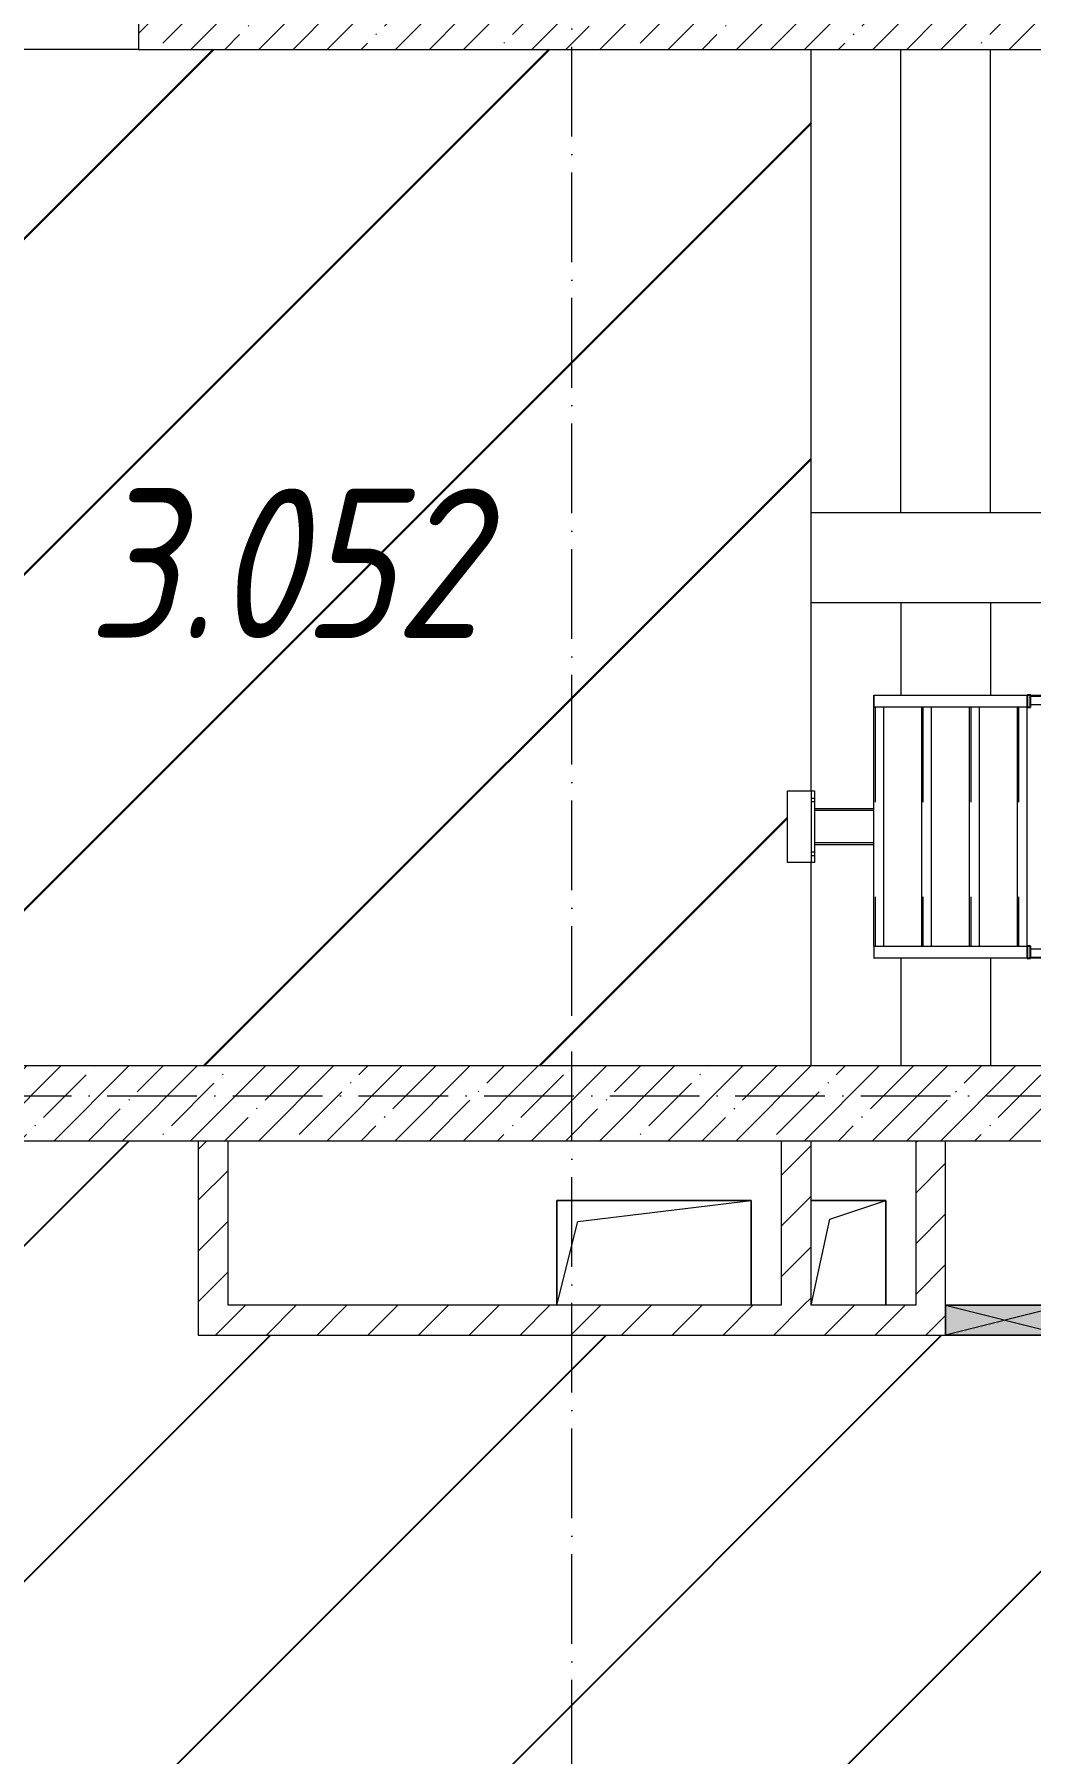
# Model space of a CAD drawing. Header units: millimetres. Extents: x -17017 to 628417, y -109036 to 199237.
# Drawn here: x 538762 to 542094, y -48735 to -42985 of the extents above; entities that cross this region are included whole.
import ezdxf

# ---------------------------------------------------------------- set-up
doc = ezdxf.new("R2010")
doc.units = ezdxf.units.MM
doc.linetypes.add('50_200_ШТРИХ_1Т_ш5_п1_п1_', pattern=[700, 500, -100, 0, -100])
doc.linetypes.add('Штрих', pattern=[635, 317.5, -317.5])
for name, color, linetype, lineweight in [('A-DETL-GENF-OTLN', 7, 'Continuous', 9), ('A-FLOR-____-OTLN', 7, 'Continuous', 9), ('A-GENM-____-HDLN', 7, 'Штрих', 9), ('A-GENM-____-MCUT', 7, 'Continuous', 25), ('A-GENM-____-OTLN', 7, 'Continuous', 9), ('A-GLAZ-____-OTLN', 7, 'Continuous', 9), ('A-WALL-____-MCUT-1', 7, 'Continuous', 9), ('A-WALL-____-OTLN', 7, 'Continuous', 9), ('A-WALL-____-PATT-1', 7, 'Continuous', 9), ('A-WALL-FNSH-MCUT-1', 7, 'Continuous', 9), ('S-GRID-____-OTLN-1', 7, '50_200_ШТРИХ_1Т_ш5_п1_п1_', 9), ('S-STRS-____-OTLN-1', 7, 'Continuous', 9), ('Марки помещений', 7, 'Continuous', 9), ('стяжа', 7, 'Continuous', 30)]:
    doc.layers.add(name, color=color, linetype=linetype, lineweight=lineweight)
doc.styles.add('ISOCPEUR_I_2', font='isocpeui.ttf', dxfattribs={"width": 0.85, "height": 2.3})
pattern_1 = [(45, (239739.3, -3652.16), (-561.266, 561.266), [])]
pattern_2 = [(45, (523510.01, -90515.61), (-84.8528, 84.8528), [])]
pattern_3 = [(45, (523510, -90515.61), (-114.04925, 114.04925), []), (45, (523624.06, -90515.61), (-114.04925, 114.04925), [201.612, -40.322, 3.353, -36.97])]

# ---------------------------------------------------------------- blocks, each defined once
blk = doc.blocks.new('ОМ_Нижняя опорная пятка - ОМ_Нижняя опорная пятка-19082064-АР1_План отверстий 3 этажа в осях 1-64_А-ГГ')
at = {"layer": 'A-GENM-____-OTLN'}
for p, q in [((-96, 10), (-96, 0)), ((-84, 10), (-84, 0)), ((84, 10), (84, 0)), ((96, 10), (96, 0))]:
    blk.add_line(p, q, dxfattribs=at)
blk = doc.blocks.new('ОМ_Уголок_ГОСТ 8509-93 - ОМ_Уголок_ГОСТ 8509-93-V92-АР1_План отверстий 3 этажа в осях 1-64_А-ГГ')
at = {"layer": 'A-GENM-____-HDLN'}
blk.add_line((40, -4), (840, -4), dxfattribs=at)
at = {"layer": 'A-GENM-____-OTLN'}
for p, q in [((840, 0), (40, 0)), ((40, -32), (840, -32))]:
    blk.add_line(p, q, dxfattribs=at)
blk = doc.blocks.new('ОМ_Уголок_ГОСТ 8509-93 - ОМ_Уголок_ГОСТ 8509-93-V93-АР1_План отверстий 3 этажа в осях 1-64_А-ГГ')
at = {"layer": 'A-GENM-____-HDLN'}
blk.add_line((44.3, -4), (160, -4), dxfattribs=at)
at = {"layer": 'A-GENM-____-OTLN'}
for p, q in [((160, 0), (44.3, 0)), ((44.3, -32), (160, -32))]:
    blk.add_line(p, q, dxfattribs=at)
blk = doc.blocks.new('ОМ_Уголок_ГОСТ 8509-93 - ОМ_Уголок_ГОСТ 8509-93-V94-АР1_План отверстий 3 этажа в осях 1-64_А-ГГ')
at = {"layer": 'A-GENM-____-HDLN'}
blk.add_line((140, -4), (255.7, -4), dxfattribs=at)
at = {"layer": 'A-GENM-____-OTLN'}
for p, q in [((255.7, 0), (140, 0)), ((140, -32), (255.7, -32))]:
    blk.add_line(p, q, dxfattribs=at)
blk = doc.blocks.new('ОМ_Уголок_ГОСТ 8509-93 - ОМ_Уголок_ГОСТ 8509-93-V95-АР1_План отверстий 3 этажа в осях 1-64_А-ГГ')
at = {"layer": 'A-GENM-____-HDLN'}
blk.add_line((40, -4), (840, -4), dxfattribs=at)
at = {"layer": 'A-GENM-____-OTLN'}
for p, q in [((840, 0), (0, 0)), ((1.3, -1.3), (0, 0)), ((40, -32), (840, -32))]:
    blk.add_line(p, q, dxfattribs=at)
blk = doc.blocks.new('ОМ_Труба_ГОСТ 8639-82 - ОМ_Труба_ГОСТ 8639-82-26527904-АР1_План отверстий 3 этажа в осях 1-64_А-ГГ')
at = {"layer": 'A-GENM-____-HDLN'}
for p, q in [((18060, 44935), (17861.5, 44935)), ((18060, 44827), (17861.5, 44827))]:
    blk.add_line(p, q, dxfattribs=at)
at = {"layer": 'A-GENM-____-OTLN'}
for p, q in [((18060, 44941), (17861.5, 44941)), ((18060, 44821), (17861.5, 44821))]:
    blk.add_line(p, q, dxfattribs=at)
blk = doc.blocks.new('ОМ_Уголок_ГОСТ 8510-86 - ОМ_Уголок_ГОСТ 8510-86-19082066-АР1_План отверстий 3 этажа в осях 1-64_А-ГГ')
at = {"layer": 'A-GENM-____-OTLN'}
for p, q in [((0, 0), (0, -90)), ((240, 0), (0, 0)), ((0, -10), (240, -10)), ((240, -90), (240, 0)), ((0, -90), (240, -90))]:
    blk.add_line(p, q, dxfattribs=at)
blk = doc.blocks.new('ОМ_Полоса_Прокат_ГОСТ 103-2006 - ОМ_Полоса_Прокат_ГОСТ 103-2006-20723456-АР1_План отверстий 3 этажа в осях 1-64_А-ГГ')
at = {"layer": 'A-GENM-____-MCUT'}
for p, q in [((18584.3, 45321), (18572.8, 45321)), ((18572.8, 45321), (18572.8, 45281)), ((18584.3, 45281), (18584.3, 45321)), ((18572.8, 45281), (18584.3, 45281))]:
    blk.add_line(p, q, dxfattribs=at)
at = {"layer": 'A-GENM-____-OTLN'}
for p, q in [((18061.3, 45281), (18061.3, 45321)), ((18061.3, 45321), (18572.8, 45321)), ((18572.8, 45281), (18061.3, 45281))]:
    blk.add_line(p, q, dxfattribs=at)
blk = doc.blocks.new('ОМ_Полоса_Прокат_ГОСТ 103-2006 - ОМ_Полоса_Прокат_ГОСТ 103-2006-19082171-АР1_План отверстий 3 этажа в осях 1-64_А-ГГ')
at = {"layer": 'A-GENM-____-OTLN'}
for p, q in [((18060, 44481), (18060, 44441)), ((18061.3, 44481), (18060, 44481)), ((18060, 44441), (18061.3, 44441))]:
    blk.add_line(p, q, dxfattribs=at)
blk = doc.blocks.new('ОМ_Полоса_Прокат_ГОСТ 103-2006 - ОМ_Полоса_Прокат_ГОСТ 103-2006-20723498-АР1_План отверстий 3 этажа в осях 1-64_А-ГГ')
at = {"layer": 'A-GENM-____-MCUT'}
for p, q in [((18584.3, 44481), (18572.8, 44481)), ((18572.8, 44481), (18572.8, 44441)), ((18584.3, 44441), (18584.3, 44481)), ((18572.8, 44441), (18584.3, 44441))]:
    blk.add_line(p, q, dxfattribs=at)
at = {"layer": 'A-GENM-____-OTLN'}
for p, q in [((18061.3, 44441), (18061.3, 44481)), ((18061.3, 44481), (18572.8, 44481)), ((18572.8, 44441), (18061.3, 44441))]:
    blk.add_line(p, q, dxfattribs=at)
blk = doc.blocks.new('AR_Отверстие прямоугольное _в плите_ - AR_Отверстие прямоугольное _в плите_-30552566-АР1_План отверстий 3 этажа в осях 1-64_А-ГГ')
at = {"layer": 'A-GENM-____-OTLN'}
for p, q in [((325, 175), (-325, 175)), ((-325, 175), (-325, -175)), ((-255, 105), (325, 175)), ((325, -175), (325, 175)), ((-325, -175), (-255, 105))]:
    blk.add_line(p, q, dxfattribs=at)
blk = doc.blocks.new('AR_Отверстие прямоугольное _в плите_ - AR_Отверстие прямоугольное _в плите_-30459243-АР1_План отверстий 3 этажа в осях 1-64_А-ГГ')
at = {"layer": 'A-GENM-____-OTLN'}
for p, q in [((125, 175), (-125, 175)), ((-62.5, 112.5), (125, 175)), ((125, -175), (125, 175)), ((-125, -175), (-62.5, 112.5))]:
    blk.add_line(p, q, dxfattribs=at)
blk = doc.blocks.new('AR_Отверстие прямоугольное _в стене__БезПР - AR_Отверстие прямоугольное _в стене__БезПР-36899498-АР1_План отверстий 3 этажа в осях 1-64_А-ГГ')
at = {"layer": 'A-GLAZ-____-OTLN'}
blk.add_hatch(color=256, dxfattribs=at).paths.add_polyline_path([(200, -50), (200, 50), (-200, 50), (-200, -50)], flags=0)
at = {"layer": 'A-DETL-GENF-OTLN'}
for p, q in [((-200, -50), (-200, 50)), ((-200, 50), (200, 50)), ((200, 50), (-200, -50)), ((-200, 50), (200, -50)), ((200, 50), (-200, 50)), ((-200, 50), (-200, -50)), ((200, 50), (200, -50)), ((200, -50), (200, 50)), ((200, -50), (-200, -50)), ((-200, -50), (200, -50))]:
    blk.add_line(p, q, dxfattribs=at)
at = {"layer": 'A-GLAZ-____-OTLN'}
blk.add_line((200, 50), (-200, 50), dxfattribs=at)
blk = doc.blocks.new('3эт')
at = {"layer": 'S-GRID-____-OTLN-1', "color": 251, "ltscale": 0.6, "true_color": 0x636466}
for p, q in [((300820.7, -91346.1), (300820.7, -36982.5)), ((279101.9, -42882.4), (310478.4, -42882.4))]:
    blk.add_line(p, q, dxfattribs=at)

msp = doc.modelspace()

# ---------------------------------------------------------------- hatches: boundary and pattern name
h = msp.add_hatch()
h.set_pattern_fill('ANSI31', color=5, scale=250)
h.set_pattern_definition(pattern_1)
h.paths.add_polyline_path([(546810, -49984.6), (546804, -49984.6), (546804, -49909.6), (546805.8, -49584.6), (546710, -49584.6), (546710, -49184.6), (546810, -49184.6), (546810, -48809.6), (546804, -48809.6), (546804, -48734.6), (546810, -46934.6), (546560, -46934.6), (546560, -46684.6), (545660, -46684.6), (545660, -47334.6), (543710, -47334.6), (543660, -47334.6), (542210, -47334.6), (541810, -47334.6), (539310, -47334.6), (539310, -46684.6), (538410, -46684.6), (538410, -48134.6), (538066, -48134.6), (538066, -48184.6), (538060, -48214.6), (538060, -48184.6), (537991, -48184.6), (537929, -48184.6), (537860, -48184.6), (537860, -49009.6), (537860, -49078.6), (537929, -49078.6), (537991, -49079.6), (537991, -49078.6), (538060, -49078.6), (538060, -49009.6), (538066, -49009.6), (538066, -49134.6), (538310, -49134.6), (538310, -55609.6), (538316, -55609.6), (538316, -55684.6), (538310, -55984.6), (538310, -56384.6), (538310, -57384.6), (538316, -57384.6), (538316, -57459.6), (538312.8, -57634.6), (546060, -57634.6), (546060, -57784.6), (546360, -57784.6), (546810, -57784.6), (546810, -55984.6), (546804, -55984.6), (546804, -55909.6), (546810, -54859.6), (546804, -54859.6), (546804, -54784.6), (546810, -52984.6), (546804, -52984.6), (546804, -52909.6), (546808.1, -52484.6), (546710, -52484.6), (546710, -52284.6), (546360, -52284.6), (546360, -51784.6), (546810, -51784.6)])
h.paths.add_polyline_path([(541147.3, -53208.7), (542805.6, -53208.7), (542805.6, -52008.7), (541147.3, -52008.7)], flags=24)
at = {"layer": 'A-WALL-____-PATT-1'}
h = msp.add_hatch(dxfattribs=at)
h.set_pattern_fill('FP_38', color=256, style=0, pattern_type=2)
h.set_pattern_definition(pattern_3)
h.paths.add_polyline_path([(546810, -43034.6), (547060, -43034.6), (547060, -42784.6), (539110, -42784.6), (539110, -43034.6), (544705.9, -43034.6)], flags=0)
h = msp.add_hatch(dxfattribs=at)
h.set_pattern_fill('FP_38', color=256, style=0, pattern_type=2)
h.set_pattern_definition(pattern_3)
h.paths.add_polyline_path([(546560, -46684.6), (546560, -46434.6), (538110, -46434.6), (538110, -46684.6), (544705.9, -46684.6)], flags=0)
h = msp.add_hatch(dxfattribs=at)
h.set_pattern_fill('FP_4', color=256, style=0, pattern_type=2)
h.set_pattern_definition(pattern_2)
h.paths.add_polyline_path([(539310, -47334.6), (539410, -47334.6), (539410, -46684.6), (539310, -46684.6), (539310, -46780)], flags=0)
h = msp.add_hatch(dxfattribs=at)
h.set_pattern_fill('FP_4', color=256, style=0, pattern_type=2)
h.set_pattern_definition(pattern_2)
h.paths.add_polyline_path([(541360, -47234.6), (541360, -46684.6), (541260, -46684.6), (541260, -47234.6)], flags=0)
h = msp.add_hatch(dxfattribs=at)
h.set_pattern_fill('FP_4', color=256, style=0, pattern_type=2)
h.set_pattern_definition(pattern_2)
h.paths.add_polyline_path([(541810, -47234.6), (541810, -46684.6), (541710, -46684.6), (541710, -47234.6)], flags=0)
h = msp.add_hatch(dxfattribs=at)
h.set_pattern_fill('FP_4', color=256, style=0, pattern_type=2)
h.set_pattern_definition(pattern_2)
h.paths.add_polyline_path([(545660, -47334.6), (545660, -47234.6), (543710, -47234.6), (543710, -47334.6), (544705.9, -47334.6)], flags=0)
h.paths.add_polyline_path([(543660, -47334.6), (543660, -47331.6), (543707, -47331.6), (543707, -47237.6), (543660, -47237.6), (543660, -47234.6), (542210, -47234.6), (542210, -47334.6), (542938.4, -47334.6)], flags=0)
h.paths.add_polyline_path([(541810, -47334.6), (541810, -47234.6), (539410, -47234.6), (539410, -47334.6), (541171, -47334.6)], flags=0)
at = {"layer": 'стяжа'}
h = msp.add_hatch(dxfattribs=at)
h.set_pattern_fill('ANSI31', color=5, scale=250)
h.set_pattern_definition(pattern_1)
h.paths.add_polyline_path([(541360, -43034.6), (539110, -43034.6), (538110, -43034.6), (538110, -43284.6), (538110, -44884.6), (538110, -46434.6), (541360, -46434.6), (541360, -45754.6), (541281.5, -45754.6), (541281.5, -45514.6), (541360, -45514.6)])

# ---------------------------------------------------------------- linework, layer by layer
at = {"layer": 'A-FLOR-____-OTLN'}
for p, q in [((541360, -45514.6), (541360, -43034.6)), ((541360, -46434.6), (541360, -45754.6)), ((540510, -46884.6), (541160, -46884.6)), ((540510, -47234.6), (540510, -46884.6)), ((541160, -46884.6), (541160, -47234.6)), ((541360, -46884.6), (541610, -46884.6)), ((541610, -46884.6), (541610, -47234.6))]:
    msp.add_line(p, q, dxfattribs=at)
at = {"layer": 'A-WALL-____-MCUT-1'}
for p, q in [((539110, -42784.6), (539110, -43034.6)), ((539110, -43034.6), (546810, -43034.6)), ((546560, -46434.6), (538110, -46434.6)), ((538060, -46684.6), (546560, -46684.6))]:
    msp.add_line(p, q, dxfattribs=at)
at = {"layer": 'A-WALL-____-OTLN'}
msp.add_line((539110, -43034.6), (538110, -43034.6), dxfattribs=at)
at = {"layer": 'A-WALL-FNSH-MCUT-1'}
for p, q in [((539310, -46684.6), (539310, -47334.6)), ((539410, -47234.6), (539410, -46684.6)), ((541260, -46684.6), (541260, -47234.6)), ((541360, -47234.6), (541360, -46684.6)), ((541710, -46684.6), (541710, -47234.6)), ((541810, -47234.6), (541810, -46684.6)), ((541260, -47234.6), (539410, -47234.6)), ((541710, -47234.6), (541360, -47234.6)), ((539310, -47334.6), (541810, -47334.6))]:
    msp.add_line(p, q, dxfattribs=at)
at = {"layer": 'S-STRS-____-OTLN-1'}
for p, q in [((541360, -44584.6), (541360, -43034.6)), ((541660, -44584.6), (541660, -43034.6)), ((541660, -44584.6), (541660, -43034.6)), ((541960, -44584.6), (541960, -43034.6)), ((541960, -44584.6), (541960, -43034.6)), ((541660, -44584.6), (541360, -44584.6)), ((541960, -44584.6), (541660, -44584.6)), ((542260, -44584.6), (541960, -44584.6)), ((541360, -44884.6), (541660, -44884.6)), ((541660, -44884.6), (541960, -44884.6)), ((541660, -44884.6), (541660, -45194.6)), ((541660, -44884.6), (541660, -45194.6)), ((541960, -44884.6), (542260, -44884.6)), ((541960, -44884.6), (541960, -45194.6)), ((541960, -44884.6), (541960, -45194.6)), ((541660, -46074.6), (541660, -46434.6)), ((541660, -46074.6), (541660, -46434.6)), ((541960, -46074.6), (541960, -46434.6)), ((541960, -46074.6), (541960, -46434.6))]:
    msp.add_line(p, q, dxfattribs=at)

# ---------------------------------------------------------------- block references
at = {"layer": 'A-GENM-____-OTLN', "extrusion": (0, 0, -1)}
for name, p, rotation in [('ОМ_Уголок_ГОСТ 8509-93 - ОМ_Уголок_ГОСТ 8509-93-V95-АР1_План отверстий 3 этажа в осях 1-64_А-ГГ', (-541570, -45194.6), 269.9999999999989), ('ОМ_Уголок_ГОСТ 8509-93 - ОМ_Уголок_ГОСТ 8509-93-V92-АР1_План отверстий 3 этажа в осях 1-64_А-ГГ', (-541730, -45194.6), 269.9999999999989), ('ОМ_Уголок_ГОСТ 8509-93 - ОМ_Уголок_ГОСТ 8509-93-V92-АР1_План отверстий 3 этажа в осях 1-64_А-ГГ', (-541890, -45194.6), 269.9999999999989), ('ОМ_Уголок_ГОСТ 8509-93 - ОМ_Уголок_ГОСТ 8509-93-V92-АР1_План отверстий 3 этажа в осях 1-64_А-ГГ', (-542050, -45194.6), 269.9999999999989), ('ОМ_Уголок_ГОСТ 8510-86 - ОМ_Уголок_ГОСТ 8510-86-19082066-АР1_План отверстий 3 этажа в осях 1-64_А-ГГ', (-541371.5, -45754.6), 89.99999999999918), ('ОМ_Уголок_ГОСТ 8509-93 - ОМ_Уголок_ГОСТ 8509-93-V93-АР1_План отверстий 3 этажа в осях 1-64_А-ГГ', (-542050, -46074.6), 180)]:
    msp.add_blockref(name, p, dxfattribs=dict(at, rotation=rotation))
at = {"layer": 'A-GENM-____-OTLN'}
for name, p in [('ОМ_Полоса_Прокат_ГОСТ 103-2006 - ОМ_Полоса_Прокат_ГОСТ 103-2006-20723456-АР1_План отверстий 3 этажа в осях 1-64_А-ГГ', (523510, -90515.6)), ('ОМ_Труба_ГОСТ 8639-82 - ОМ_Труба_ГОСТ 8639-82-26527904-АР1_План отверстий 3 этажа в осях 1-64_А-ГГ', (523510, -90515.6)), ('ОМ_Полоса_Прокат_ГОСТ 103-2006 - ОМ_Полоса_Прокат_ГОСТ 103-2006-19082171-АР1_План отверстий 3 этажа в осях 1-64_А-ГГ', (523510, -90515.6)), ('ОМ_Полоса_Прокат_ГОСТ 103-2006 - ОМ_Полоса_Прокат_ГОСТ 103-2006-20723498-АР1_План отверстий 3 этажа в осях 1-64_А-ГГ', (523510, -90515.6)), ('AR_Отверстие прямоугольное _в плите_ - AR_Отверстие прямоугольное _в плите_-30552566-АР1_План отверстий 3 этажа в осях 1-64_А-ГГ', (540835, -47059.6)), ('AR_Отверстие прямоугольное _в плите_ - AR_Отверстие прямоугольное _в плите_-30459243-АР1_План отверстий 3 этажа в осях 1-64_А-ГГ', (541485, -47059.6))]:
    msp.add_blockref(name, p, dxfattribs=at)
at = {"layer": 'A-GENM-____-OTLN', "extrusion": (0, 0, -1)}
msp.add_blockref('ОМ_Уголок_ГОСТ 8509-93 - ОМ_Уголок_ГОСТ 8509-93-V94-АР1_План отверстий 3 этажа в осях 1-64_А-ГГ', (-542350, -45194.6), dxfattribs=at)
at = {"layer": 'A-GENM-____-OTLN', "rotation": 90.00000000000084}
msp.add_blockref('ОМ_Нижняя опорная пятка - ОМ_Нижняя опорная пятка-19082064-АР1_План отверстий 3 этажа в осях 1-64_А-ГГ', (541371.5, -45634.6), dxfattribs=at)
at = {"layer": 'A-GLAZ-____-OTLN'}
msp.add_blockref('AR_Отверстие прямоугольное _в стене__БезПР - AR_Отверстие прямоугольное _в стене__БезПР-36899498-АР1_План отверстий 3 этажа в осях 1-64_А-ГГ', (542010, -47284.6), dxfattribs=at)
at = {"layer": 'стяжа'}
msp.add_blockref('3эт', (239739.3, -3652.2), dxfattribs=at)

# ---------------------------------------------------------------- texts
at = {"layer": 'Марки помещений', "insert": (538939.7, -44503.4), "char_height": 500, "width": 785.654, "attachment_point": 1, "style": 'ISOCPEUR_I_2'}
msp.add_mtext('3.052', dxfattribs=at)

doc.saveas('drawing.dxf')
